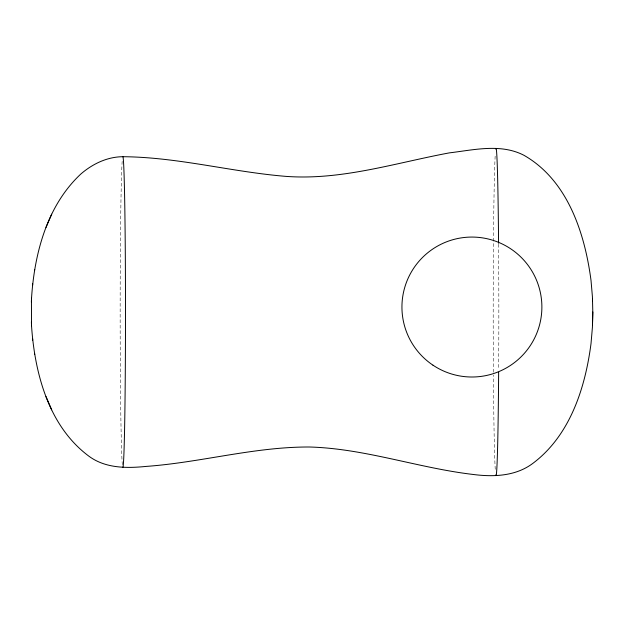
<?xml version="1.0" encoding="UTF-8"?>
<svg xmlns="http://www.w3.org/2000/svg" width="624" height="624" viewBox="0 0 624 624"><rect width="100%" height="100%" fill="white"/><g stroke="black" fill="none" stroke-linecap="round" stroke-linejoin="round"><path stroke-width="0.47" stroke-dasharray="3.12 2.34" d="M122.335 464.685A155.275 2.675 -90 0 1 120.151 312A155.275 2.675 -90 0 1 122.335 159.315M498.584 244.218A163.613 2.824 -90 0 1 498.662 369.424M495.238 469.303A163.613 2.824 -90 0 1 493.412 375.079M493.397 372.232A163.613 2.824 -90 0 1 495.238 154.697"/><path stroke-width="0.94" d="M31.403 302.141L31.528 298.288M31.442 300.331L31.528 325.712M31.504 325.408C34.679 373.316 48.656 426.41 89.084 456.331C105.581 468.421 126.711 468.367 146.149 466.409C200.866 462.485 254.366 446.792 309.418 447.002C364.923 448.523 417.846 467.914 472.696 474.404C493.342 477.126 515.775 476.346 533.044 463.226C570.118 435.334 585.304 387.785 591.022 343.512L592.426 327.171L592.8 312L592.426 296.829L591.022 280.488C584.828 233.298 567.77 180.336 523.988 155.314C500.83 143.278 473.881 149.939 449.366 152.872C395.398 162.919 341.632 180.453 286.096 176.389C231.434 171.943 177.863 157.108 122.827 156.71C107.149 156.819 92.391 163.979 80.73 174.119C46.878 205.811 34.351 253.703 31.504 298.592M592.496 325.205L592.8 312M32.596 284.848L32.682 283.873M34.601 270.013L34.671 269.474M51.683 214.188L45.997 227.425M45.997 396.575L51.683 409.812M34.601 353.987L34.671 354.526M32.682 340.127L32.596 339.152M592.496 298.795L592.543 300.838M31.442 323.669L31.403 321.859M122.827 156.725A155.275 2.675 -90 0 1 125.502 312A155.275 2.675 -90 0 1 122.827 467.275M495.76 149.05A163.613 2.824 -90 0 1 498.576 243.29M498.638 372.232A163.613 2.824 -90 0 1 495.76 474.95M432.97 365.173A69.974 69.974 0 0 0 541.726 311.696A69.974 69.974 0 0 0 441.028 244.249A69.974 69.974 0 0 0 432.97 365.173"/></g></svg>
